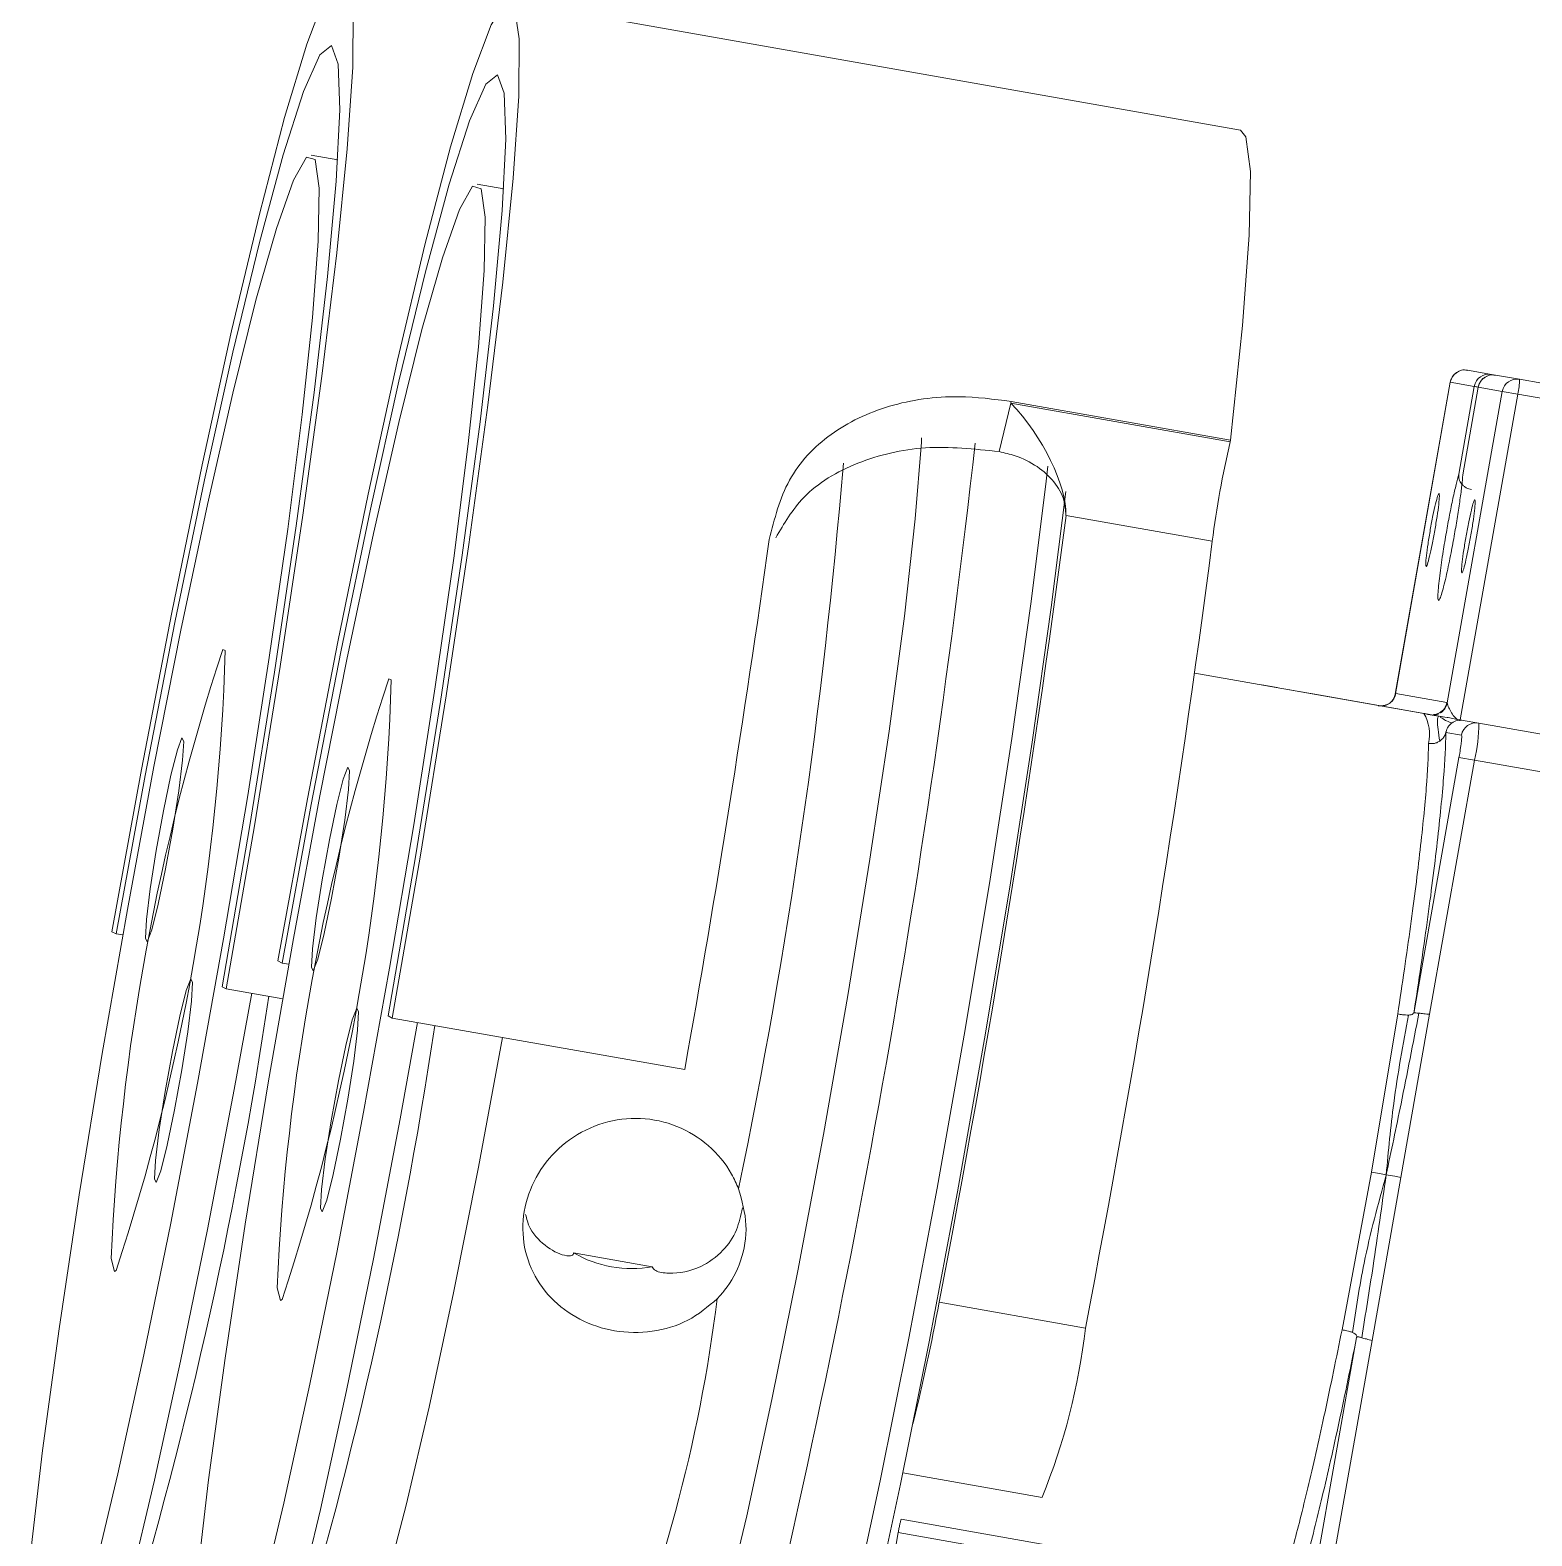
# Model space of a CAD drawing. Header units: millimetres. Extents: x 0 to 1189, y 0 to 841.
# Drawn here: x 924.85 to 928.888, y 573.14 to 577.191 of the extents above; entities that cross this region are included whole.
import ezdxf

# ---------------------------------------------------------------- set-up
doc = ezdxf.new("R2010")
doc.units = ezdxf.units.MM
doc.layers.get('0').update_dxf_attribs({"lineweight": 18})

msp = doc.modelspace()

# ---------------------------------------------------------------- linework, layer by layer
at = {"color": 7, "linetype": 'Continuous', "lineweight": 15}
for p, q in [((928.1047, 576.9221), (926.1388, 577.2688)), ((925.677, 576.8425), (925.6056, 576.8551)), ((926.1234, 576.7638), (926.052, 576.7764)), ((928.6691, 576.2438), (928.521, 575.4043)), ((928.6691, 576.2438), (928.5213, 575.4053)), ((928.7335, 576.2325), (928.6691, 576.2438)), ((928.6691, 576.2438), (928.6691, 576.2438)), ((928.7798, 576.2649), (928.7154, 576.2763)), ((928.7906, 576.263), (928.7798, 576.2649)), ((928.855, 576.2517), (928.7906, 576.263)), ((928.855, 576.2517), (929.1575, 576.1983)), ((928.6608, 575.3807), (928.8087, 576.2192)), ((928.6919, 575.9963), (928.7335, 576.2325)), ((928.7443, 576.2306), (928.7026, 575.9944)), ((928.7443, 576.2306), (928.7027, 575.9944)), ((928.8087, 576.2192), (928.7443, 576.2306)), ((928.7443, 576.2306), (928.7443, 576.2306)), ((928.8087, 576.2192), (928.8504, 576.2119)), ((927.4872, 576.1873), (927.4557, 576.0571)), ((927.4885, 576.1923), (927.4872, 576.1873)), ((927.4872, 576.1873), (928.077, 576.0833)), ((927.4885, 576.1923), (928.0782, 576.0883)), ((928.0782, 576.0883), (928.077, 576.0833)), ((928.7027, 575.9944), (928.7026, 575.9944)), ((927.6358, 575.8852), (927.6352, 575.8853)), ((928.0289, 575.8158), (927.6358, 575.8852)), ((928.5982, 575.3526), (927.9818, 575.4613)), ((928.1619, 575.4295), (928.2037, 575.4222)), ((928.2573, 575.4127), (928.2372, 575.4162)), ((928.2573, 575.4127), (928.2991, 575.4053)), ((928.6083, 575.3508), (928.2991, 575.4053)), ((928.5211, 575.4015), (928.5157, 575.3908)), ((928.5213, 575.4053), (928.5227, 575.4065)), ((928.5227, 575.4065), (928.6599, 575.3823)), ((928.6068, 575.351), (928.6083, 575.3508)), ((928.6083, 575.3508), (928.6501, 575.3434)), ((928.6599, 575.3823), (928.6608, 575.3807)), ((928.6373, 575.3455), (928.6289, 575.347)), ((928.6457, 575.3405), (928.647, 575.3397)), ((928.6836, 575.3375), (928.6634, 575.3415)), ((928.7037, 575.334), (928.6836, 575.3375)), ((928.7037, 575.334), (928.7455, 575.3266)), ((929.06, 575.2712), (928.7455, 575.3266)), ((928.6992, 575.2942), (928.6574, 575.3015)), ((928.5718, 574.5504), (928.6924, 575.2344)), ((928.6135, 574.5431), (928.7341, 575.2271)), ((928.6924, 575.2344), (928.7341, 575.2271)), ((925.0696, 574.7654), (925.081, 574.7597)), ((925.081, 574.7597), (925.0991, 574.7565)), ((925.516, 574.6866), (925.5274, 574.681)), ((925.5274, 574.681), (925.5455, 574.6778)), ((925.366, 574.6174), (925.3774, 574.6117)), ((925.3774, 574.6117), (925.5291, 574.5849)), ((925.8124, 574.5386), (925.8238, 574.5329)), ((928.5278, 574.544), (928.4575, 574.1183)), ((928.5362, 574.1044), (928.6135, 574.5431)), ((925.8238, 574.5329), (926.6102, 574.3943)), ((928.4575, 574.1183), (928.3779, 573.6941)), ((928.4588, 573.6657), (928.5362, 574.1044)), ((926.5229, 573.8639), (926.3111, 573.9012)), ((927.2945, 573.7683), (927.6877, 573.6989)), ((927.9353, 570.9407), (928.4171, 573.6731)), ((927.977, 570.9333), (928.4588, 573.6657)), ((927.1972, 573.3094), (927.5711, 573.2434)), ((928.2145, 573.0041), (927.1922, 573.1844)), ((927.1677, 573.0542), (927.1844, 573.1484)), ((927.1844, 573.1484), (928.2067, 572.9682))]:
    msp.add_line(p, q, dxfattribs=at)
at = {"color": 8, "linetype": 'Continuous', "lineweight": 15}
for p, q in [((928.6959, 575.3354), (928.8504, 576.2119)), ((928.8504, 576.2119), (929.1154, 576.1651)), ((925.3678, 575.5246), (925.3748, 575.5221)), ((925.8142, 575.4459), (925.8212, 575.4434)), ((928.6421, 575.3426), (928.6457, 575.3405)), ((928.7341, 575.2271), (932.8822, 574.4957))]:
    msp.add_line(p, q, dxfattribs=at)
at = {"color": 7, "linetype": 'Continuous', "lineweight": 15}
for points in [[(925.3774, 574.6117), (925.453, 575.0502), (925.5223, 575.4789), (925.5834, 575.886), (925.6347, 576.2605), (925.6748, 576.592), (925.7026, 576.8717), (925.7174, 577.0918), (925.7186, 577.2463), (925.7064, 577.3311), (925.6809, 577.3438), (925.643, 577.2841), (925.5937, 577.1535), (925.5343, 576.9557), (925.4664, 576.6961), (925.3918, 576.3817), (925.3127, 576.0212), (925.2311, 575.6242), (925.1494, 575.2018), (925.0696, 574.7654)], [(925.8238, 574.5329), (925.8994, 574.9715), (925.9687, 575.4002), (926.0298, 575.8073), (926.0811, 576.1817), (926.1212, 576.5133), (926.149, 576.793), (926.1637, 577.0131), (926.165, 577.1676), (926.1527, 577.2524), (926.1273, 577.2651), (926.0894, 577.2054), (926.0401, 577.0748), (925.9807, 576.877), (925.9127, 576.6174), (925.8382, 576.303), (925.7591, 575.9425), (925.6775, 575.5455), (925.5958, 575.1231), (925.516, 574.6866)], [(925.081, 574.7597), (925.1591, 575.1859), (925.239, 575.5971), (925.3185, 575.9807), (925.3951, 576.325), (925.4665, 576.6196), (925.5305, 576.8555), (925.5852, 577.0256), (925.6289, 577.1246), (925.6603, 577.1496), (925.6784, 577.0999), (925.6827, 576.9769), (925.6731, 576.7843), (925.6497, 576.5281), (925.6135, 576.216), (925.5653, 575.8575), (925.5068, 575.4634), (925.4397, 575.0458), (925.366, 574.6174)], [(925.5274, 574.681), (925.6054, 575.1072), (925.6854, 575.5184), (925.7649, 575.902), (925.8415, 576.2463), (925.9129, 576.5409), (925.9769, 576.7768), (926.0316, 576.9468), (926.0753, 577.0459), (926.1067, 577.0709), (926.1248, 577.0212), (926.1291, 576.8982), (926.1194, 576.7056), (926.0961, 576.4494), (926.0598, 576.1373), (926.0117, 575.7787), (925.9532, 575.3847), (925.8861, 574.9671), (925.8124, 574.5386)], [(928.0782, 576.0883), (928.1106, 576.3964), (928.1284, 576.6397), (928.1313, 576.8107), (928.1192, 576.9044), (928.1047, 576.9221)], [(924.8499, 573.0833), (924.8835, 573.369), (924.9281, 573.697), (924.9821, 574.057), (925.0439, 574.4372), (925.1114, 574.8255), (925.1826, 575.2094), (925.2551, 575.5766), (925.3265, 575.9152), (925.3947, 576.2144), (925.4573, 576.4645), (925.5125, 576.6576), (925.5583, 576.7874), (925.5934, 576.8497), (925.6166, 576.8426), (925.6272, 576.7662)], [(925.6272, 576.7662), (925.6248, 576.623), (925.6095, 576.4177), (925.5818, 576.1568), (925.5426, 575.8487), (925.4931, 575.5033), (925.435, 575.1317), (925.37, 574.7459), (925.3004, 574.3582), (925.2283, 573.9812), (925.156, 573.6269), (925.0859, 573.3067), (925.0203, 573.0309)], [(925.2963, 573.0046), (925.3299, 573.2902), (925.3744, 573.6183), (925.4285, 573.9782), (925.4902, 574.3585), (925.5578, 574.7468), (925.629, 575.1307), (925.7014, 575.4978), (925.7729, 575.8365), (925.8411, 576.1357), (925.9037, 576.3858), (925.9589, 576.5789), (926.0047, 576.7087), (926.0398, 576.771), (926.063, 576.7638), (926.0736, 576.6875)], [(926.0736, 576.6875), (926.0712, 576.5443), (926.0559, 576.339), (926.0282, 576.0781), (925.989, 575.77), (925.9395, 575.4246), (925.8814, 575.053), (925.8164, 574.6672), (925.7468, 574.2795), (925.6747, 573.9025), (925.6024, 573.5482), (925.5323, 573.228), (925.4666, 572.9522)], [(927.6353, 575.9494), (927.596, 575.6377), (927.5449, 575.2757), (927.4845, 574.885), (927.4167, 574.4775), (927.3437, 574.0656), (927.2676, 573.6619), (927.1908, 573.2785), (927.1155, 572.9271), (927.0441, 572.6184), (926.9787, 572.3618), (926.9214, 572.1651), (926.8738, 572.0343), (926.8374, 571.9733), (926.8259, 571.9689)], [(925.2629, 575.2771), (925.2578, 575.2869), (925.2458, 575.2549), (925.2285, 575.1861), (925.2086, 575.0909), (925.1891, 574.9837), (925.1731, 574.881), (925.1629, 574.7983), (925.1601, 574.7482), (925.1651, 574.7384), (925.1772, 574.7703), (925.1945, 574.8392), (925.2144, 574.9344), (925.2338, 575.0415), (925.2499, 575.1443), (925.2601, 575.227), (925.2629, 575.2771)], [(925.7092, 575.1984), (925.7042, 575.2082), (925.6921, 575.1762), (925.6748, 575.1074), (925.655, 575.0122), (925.6355, 574.905), (925.6195, 574.8023), (925.6093, 574.7196), (925.6065, 574.6695), (925.6115, 574.6597), (925.6236, 574.6916), (925.6409, 574.7604), (925.6608, 574.8557), (925.6802, 574.9628), (925.6963, 575.0656), (925.7064, 575.1483), (925.7092, 575.1984)], [(925.1842, 574.1), (925.1893, 574.0901), (925.2013, 574.1221), (925.2186, 574.1909), (925.2385, 574.2861), (925.258, 574.3933), (925.274, 574.496), (925.2842, 574.5787), (925.287, 574.6288), (925.282, 574.6386), (925.2699, 574.6067), (925.2526, 574.5379), (925.2327, 574.4426), (925.2133, 574.3355), (925.1972, 574.2327), (925.187, 574.15), (925.1842, 574.1)], [(925.4457, 574.5996), (925.3987, 574.3409), (925.3266, 573.9639), (925.2543, 573.6095), (925.1842, 573.2893), (925.1186, 573.0136), (925.0594, 572.7911), (925.0087, 572.629), (924.9681, 572.5325), (924.9398, 572.5046)], [(925.6306, 574.0212), (925.6356, 574.0114), (925.6477, 574.0434), (925.665, 574.1122), (925.6849, 574.2074), (925.7043, 574.3146), (925.7204, 574.4173), (925.7306, 574.5), (925.7334, 574.5501), (925.7283, 574.5599), (925.7163, 574.528), (925.699, 574.4591), (925.6791, 574.3639), (925.6596, 574.2568), (925.6436, 574.154), (925.6334, 574.0713), (925.6306, 574.0212)], [(925.892, 574.5209), (925.8451, 574.2622), (925.773, 573.8851), (925.7007, 573.5308), (925.6306, 573.2106), (925.5649, 572.9348), (925.5058, 572.7123), (925.4551, 572.5503), (925.4145, 572.4538), (925.3862, 572.4259)]]:
    msp.add_lwpolyline(points, dxfattribs=at)
at = {"color": 8, "linetype": 'Continuous', "lineweight": 15}
for points in [[(927.2474, 576.0939), (927.2468, 576.0822), (927.2303, 575.8766), (927.201, 575.6141), (927.1598, 575.3046), (927.1085, 574.9601), (927.0489, 574.5939), (926.9834, 574.22), (926.9144, 573.8527), (926.8447, 573.5063), (926.7769, 573.194), (926.7136, 572.9278), (926.6573, 572.7179), (926.61, 572.5724), (926.5737, 572.497), (926.5518, 572.4909)], [(927.5871, 576.0181), (927.5816, 575.9697), (927.5412, 575.6474), (927.4899, 575.2853), (927.4296, 574.8947), (927.3618, 574.4872), (927.2888, 574.0753), (927.2127, 573.6715), (927.1359, 573.2881), (927.0606, 572.9368), (926.9892, 572.6281), (926.9238, 572.3715), (926.8665, 572.1748), (926.8189, 572.044), (926.7825, 571.9829), (926.7707, 571.9787)], [(926.1198, 574.4808), (926.0555, 574.1319), (925.9885, 573.7935), (925.9229, 573.486), (925.8612, 573.222), (925.8061, 573.0123), (925.7597, 572.8655), (925.7239, 572.7876), (925.7076, 572.7754)], [(925.0812, 573.8541), (925.0771, 573.8514), (925.0676, 573.8858)], [(925.5276, 573.7754), (925.5235, 573.7727), (925.514, 573.8071)]]:
    msp.add_lwpolyline(points, dxfattribs=at)
at = {"color": 7, "linetype": 'Continuous', "lineweight": 15}
for centre, radius, start, end in [((928.7085, 576.2369), 0.04, 80.0609, 170.0479), ((928.7729, 576.2256), 0.04, 80.0609, 170.0479), ((928.7837, 576.2237), 0.04, 80.0589, 170.0499), ((928.8481, 576.2123), 0.04, 80.0609, 170.0479), ((928.6891, 576.2504), 0.1659, 346.5632, 0.4383), ((900.4817, 579.0834), 27.0766, 345.76812, 353.63031), ((930.754, 575.4639), 2.7477, 166.9727, 172.6415), ((892.6489, 580.439), 35.2819, 349.10149, 352.58415), ((888.3419, 581.2276), 38.8736, 349.87583, 352.00524), ((893.0421, 580.3697), 35.2819, 349.10149, 352.58415), ((931.1964, 573.61), 6.135, 161.8148, 177.4233), ((919.5297, 575.6911), 5.8475, 341.69022, 358.34384), ((931.6423, 573.5313), 6.1345, 161.81406, 177.42378), ((919.9751, 575.6126), 5.8485, 341.69165, 358.34241), ((928.4834, 575.4134), 0.04, 260.0426, 350.0464), ((928.4989, 575.2958), 0.1144, 347.8257, 29.7491), ((928.7386, 575.2873), 0.04, 80.0609, 170.0479), ((928.3307, 575.3235), 0.4148, 346.5593, 0.432), ((913.3519, 576.4024), 12.2743, 342.89329, 351.5156), ((913.7997, 576.3234), 12.2727, 342.89275, 351.51614), ((926.4675, 574.1689), 0.3099, 239.7052, 280.2938), ((921.6583, 574.8121), 5.7321, 346.16161, 349.50748), ((925.9867, 573.8918), 1.7119, 337.7445, 353.5304)]:
    msp.add_arc(centre, radius, start, end, dxfattribs=at)
at = {"color": 8, "linetype": 'Continuous', "lineweight": 15}
for centre, radius, start, end in [((929.2584, 579.1786), 2.9926, 259.8984, 260.1074), ((910.7749, 577.3758), 16.3179, 348.32486, 355.2555), ((928.6204, 575.3895), 0.0403, 275.1528, 295.2423), ((928.621, 575.3896), 0.0416, 280.4976, 294.7135), ((928.6205, 575.3892), 0.04, 299.389, 350.0673), ((928.6217, 575.388), 0.0398, 298.7566, 349.3982), ((922.5202, 574.3005), 4.2101, 336.9806, 352.8681)]:
    msp.add_arc(centre, radius, start, end, dxfattribs=at)
at = {"color": 7, "linetype": 'Continuous', "lineweight": 15}
msp.add_ellipse((927.4706, 576.044), major_axis=(-0.1406, 0.215), ratio=0.398322, start_param=3.661469, end_param=5.158124, dxfattribs=at)
for points, knots in [([(928.6846, 576.2685), (928.6836, 576.2679), (928.68, 576.2658), (928.6752, 576.2595), (928.6709, 576.2517), (928.6696, 576.2461), (928.6691, 576.2438)], [0, 0, 0, 0, 0.00340465, 0.01270001, 0.0230319, 0.03001731, 0.03001731, 0.03001731, 0.03001731]), ([(928.7153, 576.2757), (928.7124, 576.2762), (928.7049, 576.2777), (928.6938, 576.275), (928.6873, 576.2704), (928.6846, 576.2685)], [0, 0, 0, 0, 0.0087421, 0.02293421, 0.03275341, 0.03275341, 0.03275341, 0.03275341]), ([(928.7607, 576.2558), (928.7594, 576.255), (928.7554, 576.2527), (928.7504, 576.2463), (928.7461, 576.2385), (928.7448, 576.2328), (928.7443, 576.2306)], [0, 0, 0, 0, 0.00446128, 0.01376447, 0.0240951, 0.03106968, 0.03106968, 0.03106968, 0.03106968]), ([(928.7905, 576.2624), (928.7876, 576.263), (928.7801, 576.2644), (928.7693, 576.2619), (928.7631, 576.2575), (928.7607, 576.2558)], [0, 0, 0, 0, 0.00874188, 0.02293361, 0.03169028, 0.03169028, 0.03169028, 0.03169028]), ([(926.8377, 575.8209), (926.8516, 575.8762), (926.8793, 575.9869), (926.9964, 576.1107), (927.1558, 576.1872), (927.3285, 576.2122), (927.4414, 576.1982), (927.4885, 576.1923)], [0, 0, 0, 0, 0.1793595, 0.3588383, 0.5360534, 0.7142125, 0.8412834, 0.8412834, 0.8412834, 0.8412834]), ([(927.4557, 576.0571), (927.3888, 576.0641), (927.2549, 576.0782), (927.071, 576.0331), (926.9282, 575.9498), (926.8774, 575.8632), (926.8549, 575.8249)], [0, 0, 0, 0, 0.1824905, 0.3649872, 0.5470219, 0.6911446, 0.6911446, 0.6911446, 0.6911446]), ([(927.6352, 575.8853), (927.6343, 575.8989), (927.6321, 575.9301), (927.6059, 575.9768), (927.56, 576.0185), (927.5067, 576.0456), (927.4703, 576.0538), (927.4557, 576.0571)], [0, 0, 0, 0, 0.0473532, 0.1079892, 0.1685302, 0.2291127, 0.269387, 0.269387, 0.269387, 0.269387]), ([(928.6584, 575.8395), (928.6612, 575.8552), (928.667, 575.8871), (928.6761, 575.9316), (928.6848, 575.9702), (928.6895, 575.9877), (928.6919, 575.9963)], [0, 0, 0, 0, 0.0393685, 0.0801557, 0.1209515, 0.1603219, 0.1603219, 0.1603219, 0.1603219]), ([(928.7263, 575.9548), (928.7214, 575.9561), (928.7139, 575.9582), (928.7054, 575.9641), (928.698, 575.9713), (928.6917, 575.9824), (928.6918, 575.9916), (928.6919, 575.9963)], [0, 0, 0, 0, 0.01428925, 0.02180274, 0.02970194, 0.04450852, 0.05932597, 0.05932597, 0.05932597, 0.05932597]), ([(928.7027, 575.9944), (928.7019, 575.9855), (928.7004, 575.9675), (928.6954, 575.9282), (928.6887, 575.8833), (928.6832, 575.8513), (928.6805, 575.8356)], [0, 0, 0, 0, 0.0393635, 0.0801576, 0.1209447, 0.1603126, 0.1603126, 0.1603126, 0.1603126]), ([(928.6153, 575.8471), (928.6177, 575.86), (928.6224, 575.8858), (928.6296, 575.9183), (928.6354, 575.9398), (928.6391, 575.9471), (928.6401, 575.939), (928.6383, 575.9168), (928.6339, 575.8837), (928.6295, 575.8579), (928.6273, 575.845)], [0, 0, 0, 0, 0.0251468, 0.0502919, 0.075437, 0.1005786, 0.1257232, 0.1508652, 0.1760128, 0.2011553, 0.2011553, 0.2011553, 0.2011553]), ([(928.7116, 575.8302), (928.7139, 575.843), (928.7187, 575.8688), (928.7258, 575.9013), (928.7317, 575.9229), (928.7354, 575.9302), (928.7364, 575.922), (928.7345, 575.8998), (928.7301, 575.8668), (928.7258, 575.8409), (928.7236, 575.828)], [0, 0, 0, 0, 0.0251487, 0.0502956, 0.0754427, 0.1005894, 0.1257341, 0.1508822, 0.1760253, 0.2011771, 0.2011771, 0.2011771, 0.2011771]), ([(928.6273, 575.845), (928.625, 575.8321), (928.6203, 575.8064), (928.6131, 575.7739), (928.6072, 575.7523), (928.6035, 575.745), (928.6025, 575.7531), (928.6044, 575.7754), (928.6088, 575.8084), (928.6131, 575.8342), (928.6153, 575.8471)], [0, 0, 0, 0, 0.0251402, 0.0502861, 0.075432, 0.1005777, 0.1257213, 0.1508683, 0.1760104, 0.2011537, 0.2011537, 0.2011537, 0.2011537]), ([(928.6805, 575.8356), (928.6774, 575.8186), (928.6704, 575.7798), (928.6606, 575.7332), (928.6524, 575.6982), (928.6462, 575.6752), (928.6409, 575.6599), (928.6372, 575.6548), (928.6355, 575.6608), (928.6358, 575.677), (928.6378, 575.7008), (928.6421, 575.7364), (928.6488, 575.7836), (928.6555, 575.8224), (928.6584, 575.8395)], [0, 0, 0, 0, 0.0333958, 0.0756408, 0.1003601, 0.1271732, 0.15559, 0.1848807, 0.214169, 0.2425878, 0.2694, 0.2941218, 0.336365, 0.3697604, 0.3697604, 0.3697604, 0.3697604]), ([(928.7236, 575.828), (928.7212, 575.8152), (928.7165, 575.7894), (928.7093, 575.7569), (928.7035, 575.7353), (928.6998, 575.7281), (928.6988, 575.7362), (928.7006, 575.7584), (928.705, 575.7914), (928.7094, 575.8173), (928.7116, 575.8302)], [0, 0, 0, 0, 0.0251402, 0.0502861, 0.075432, 0.1005758, 0.1257213, 0.1508683, 0.1760104, 0.2011537, 0.2011537, 0.2011537, 0.2011537]), ([(928.4754, 575.3732), (928.4805, 575.3728), (928.4882, 575.3723), (928.4982, 575.3756), (928.5053, 575.3795), (928.5114, 575.3849), (928.5179, 575.3931), (928.5199, 575.4005), (928.5213, 575.4053)], [0, 0, 0, 0, 0.01488095, 0.02289173, 0.03107545, 0.03925447, 0.04727014, 0.06215175, 0.06215175, 0.06215175, 0.06215175]), ([(928.6135, 575.3494), (928.6124, 575.3496), (928.6107, 575.3499), (928.608, 575.3505), (928.6055, 575.3511), (928.6021, 575.3519), (928.5996, 575.3523), (928.5982, 575.3526)], [0, 0, 0, 0, 0.0042887, 0.00608981, 0.00781749, 0.01144667, 0.01561206, 0.01561206, 0.01561206, 0.01561206]), ([(928.6373, 575.3455), (928.6297, 575.3467), (928.6166, 575.3486), (928.6037, 575.3514), (928.5982, 575.3526)], [0, 0, 0, 0, 0.02307354, 0.03968743, 0.03968743, 0.03968743, 0.03968743]), ([(928.633, 575.3463), (928.6298, 575.3469), (928.6231, 575.348), (928.6168, 575.3489), (928.6135, 575.3494)], [0, 0, 0, 0, 0.00979598, 0.01973674, 0.01973674, 0.01973674, 0.01973674]), ([(928.6955, 575.3334), (928.6942, 575.3337), (928.6914, 575.3344), (928.6858, 575.3374), (928.6777, 575.345), (928.6697, 575.3578), (928.6642, 575.3696), (928.6614, 575.3774), (928.661, 575.3796), (928.6608, 575.3807)], [0, 0, 0, 0, 0.00327721, 0.00686387, 0.01533447, 0.03060176, 0.04584602, 0.05403233, 0.06115186, 0.06115186, 0.06115186, 0.06115186]), ([(928.6407, 575.2783), (928.6376, 575.2997), (928.632, 575.3379), (928.6357, 575.3432), (928.6373, 575.3455)], [0, 0, 0, 0, 0.03827341, 0.06824243, 0.06824243, 0.06824243, 0.06824243]), ([(928.6373, 575.3455), (928.645, 575.3445), (928.6537, 575.3433), (928.6624, 575.3416), (928.6634, 575.3414)], [0, 0, 0, 0, 0.0233434, 0.02641215, 0.02641215, 0.02641215, 0.02641215]), ([(928.6574, 575.3015), (928.6574, 575.3016), (928.6574, 575.3018), (928.6575, 575.3027), (928.6581, 575.3054), (928.6599, 575.311), (928.6645, 575.3196), (928.6704, 575.3245), (928.6737, 575.3274)], [0, 0, 0, 0, 0.00059902, 0.00130276, 0.00315939, 0.00919274, 0.01856946, 0.03138113, 0.03138113, 0.03138113, 0.03138113]), ([(928.6737, 575.3274), (928.676, 575.3288), (928.6804, 575.3315), (928.688, 575.3339), (928.6959, 575.3349), (928.7011, 575.3343), (928.7037, 575.334)], [0, 0, 0, 0, 0.007859, 0.01573012, 0.02359457, 0.03145615, 0.03145615, 0.03145615, 0.03145615]), ([(928.5278, 574.544), (928.5398, 574.6246), (928.5637, 574.7858), (928.5893, 574.9914), (928.6066, 575.1625), (928.6094, 575.2353), (928.6107, 575.2717)], [0, 0, 0, 0, 0.183187, 0.3663739, 0.5495606, 0.73275, 0.73275, 0.73275, 0.73275]), ([(928.6574, 575.3015), (928.656, 575.2644), (928.6532, 575.1894), (928.6353, 575.0123), (928.6087, 574.799), (928.584, 574.6326), (928.5718, 574.5504)], [0, 0, 0, 0, 0.1868919, 0.3781939, 0.5694892, 0.7563866, 0.7563866, 0.7563866, 0.7563866]), ([(928.6107, 575.2717), (928.6152, 575.2714), (928.6226, 575.2708), (928.6328, 575.2737), (928.638, 575.2767), (928.6407, 575.2783)], [0, 0, 0, 0, 0.01334092, 0.02193797, 0.03137254, 0.03137254, 0.03137254, 0.03137254]), ([(928.6407, 575.2783), (928.6433, 575.2803), (928.6483, 575.2843), (928.6536, 575.2915), (928.6561, 575.2974), (928.6571, 575.3005), (928.6573, 575.3013), (928.6574, 575.3015), (928.6574, 575.3015), (928.6574, 575.3015)], [0, 0, 0, 0, 0.00899229, 0.01765929, 0.02480937, 0.02736133, 0.02835624, 0.02879841, 0.02922913, 0.02922913, 0.02922913, 0.02922913]), ([(928.6992, 575.2942), (928.6995, 575.2933), (928.7, 575.2919), (928.6995, 575.2844), (928.6988, 575.2766), (928.6976, 575.2672), (928.6956, 575.2533), (928.6937, 575.2419), (928.6924, 575.2344)], [0, 0, 0, 0, 0.0144431, 0.02239031, 0.03015905, 0.03810876, 0.04587322, 0.06031361, 0.06031361, 0.06031361, 0.06031361]), ([(928.5846, 574.5461), (928.5689, 574.4648), (928.5407, 574.3196), (928.5101, 574.175), (928.4966, 574.1114)], [0, 0, 0, 0, 0.2483733, 0.4435219, 0.4435219, 0.4435219, 0.4435219]), ([(928.5567, 574.5412), (928.5421, 574.4625), (928.5162, 574.3222), (928.5026, 574.1757), (928.4966, 574.1114)], [0, 0, 0, 0, 0.243514, 0.4341868, 0.4341868, 0.4341868, 0.4341868]), ([(928.5567, 574.5412), (928.5541, 574.5411), (928.5493, 574.5411), (928.5395, 574.542), (928.5322, 574.5433), (928.5278, 574.544)], [0, 0, 0, 0, 0.00874365, 0.01671401, 0.02908837, 0.02908837, 0.02908837, 0.02908837]), ([(928.5718, 574.5504), (928.5718, 574.5503), (928.5717, 574.5499), (928.5716, 574.5493), (928.5713, 574.5481), (928.5704, 574.5459), (928.5683, 574.5437), (928.5637, 574.5418), (928.559, 574.5414), (928.5567, 574.5412)], [0, 0, 0, 0, 0.00028152, 0.00058461, 0.00124859, 0.00295352, 0.007732, 0.0135314, 0.01955229, 0.01955229, 0.01955229, 0.01955229]), ([(928.5846, 574.5461), (928.5816, 574.5463), (928.5764, 574.5466), (928.5728, 574.5473), (928.5717, 574.548), (928.5716, 574.5492), (928.5717, 574.5498), (928.5718, 574.5502), (928.5718, 574.5504)], [0, 0, 0, 0, 0.00629572, 0.01090891, 0.01387407, 0.01478872, 0.01513078, 0.0154266, 0.0154266, 0.0154266, 0.0154266]), ([(928.6135, 574.5431), (928.6109, 574.5433), (928.6057, 574.5439), (928.598, 574.5447), (928.5908, 574.5455), (928.5867, 574.5459), (928.5846, 574.5461)], [0, 0, 0, 0, 0.00725175, 0.01451053, 0.0217612, 0.02901817, 0.02901817, 0.02901817, 0.02901817]), ([(926.6977, 573.7778), (926.6725, 573.7565), (926.6223, 573.714), (926.5234, 573.6852), (926.4212, 573.6863), (926.3253, 573.7184), (926.2462, 573.7772), (926.1922, 573.8577), (926.1697, 573.9519), (926.1816, 574.0493), (926.226, 574.1386), (926.2977, 574.2102), (926.3897, 574.2557), (926.4916, 574.2685), (926.5913, 574.2468), (926.6772, 574.1936), (926.7301, 574.1303), (926.7493, 574.087), (926.7552, 574.0737)], [0, 0, 0, 0, 0.099754, 0.199504, 0.298848, 0.396966, 0.494993, 0.594206, 0.694035, 0.792966, 0.890907, 0.989257, 1.088809, 1.188497, 1.287009, 1.384875, 1.483619, 1.5272, 1.5272, 1.5272, 1.5272]), ([(928.4966, 574.1114), (928.475, 574.0321), (928.4363, 573.8901), (928.4153, 573.7492), (928.4061, 573.687)], [0, 0, 0, 0, 0.2424882, 0.4343595, 0.4343595, 0.4343595, 0.4343595]), ([(928.4966, 574.1114), (928.4852, 574.0293), (928.4648, 573.8829), (928.4411, 573.7369), (928.4307, 573.6728)], [0, 0, 0, 0, 0.2488083, 0.443537, 0.443537, 0.443537, 0.443537]), ([(928.4575, 574.1183), (928.4646, 574.117), (928.4776, 574.1147), (928.4907, 574.1124), (928.4966, 574.1114)], [0, 0, 0, 0, 0.02163366, 0.03966582, 0.03966582, 0.03966582, 0.03966582]), ([(928.4966, 574.1114), (928.5043, 574.11), (928.5175, 574.1077), (928.5306, 574.1054), (928.5362, 574.1044)], [0, 0, 0, 0, 0.02333701, 0.04018339, 0.04018339, 0.04018339, 0.04018339]), ([(926.7552, 574.0737), (926.7642, 574.0413), (926.7822, 573.9766), (926.7659, 573.8791), (926.7317, 573.8153), (926.7045, 573.7853), (926.6977, 573.7778)], [0, 0, 0, 0, 0.0980139, 0.1958208, 0.28748, 0.3182672, 0.3182672, 0.3182672, 0.3182672]), ([(926.5229, 573.8639), (926.5251, 573.8601), (926.531, 573.8504), (926.5802, 573.8429), (926.6471, 573.8552), (926.7109, 573.9004), (926.7513, 573.9567), (926.7611, 574.0019), (926.7656, 574.0223)], [0, 0, 0, 0, 0.0309111, 0.0789908, 0.1722543, 0.2409157, 0.2953303, 0.3403932, 0.3403932, 0.3403932, 0.3403932]), ([(926.1824, 574.0043), (926.1838, 573.9982), (926.1919, 573.9639), (926.2276, 573.923), (926.2728, 573.8961), (926.3029, 573.8919), (926.3109, 573.8963), (926.3111, 573.9005), (926.3111, 573.9012)], [0, 0, 0, 0, 0.0128408, 0.0720252, 0.1327692, 0.1618611, 0.1831208, 0.1874346, 0.1874346, 0.1874346, 0.1874346]), ([(928.2145, 573.0041), (928.2255, 573.0403), (928.2476, 573.1126), (928.288, 573.2752), (928.3318, 573.4683), (928.3626, 573.6189), (928.3779, 573.6941)], [0, 0, 0, 0, 0.1773486, 0.3546955, 0.5320398, 0.7093866, 0.7093866, 0.7093866, 0.7093866]), ([(928.3779, 573.6941), (928.3823, 573.6933), (928.3896, 573.692), (928.3991, 573.6896), (928.4037, 573.6879), (928.4061, 573.687)], [0, 0, 0, 0, 0.01237505, 0.02034223, 0.02908922, 0.02908922, 0.02908922, 0.02908922]), ([(928.4061, 573.687), (928.4082, 573.6859), (928.4124, 573.6839), (928.4161, 573.6806), (928.4173, 573.6778), (928.4174, 573.6754), (928.4173, 573.6742), (928.4172, 573.6736), (928.4171, 573.6733), (928.4171, 573.6731)], [0, 0, 0, 0, 0.00601978, 0.01181955, 0.01660027, 0.01830353, 0.0189689, 0.01926909, 0.0195571, 0.0195571, 0.0195571, 0.0195571]), ([(928.4171, 573.6731), (928.4014, 573.5962), (928.3697, 573.4407), (928.3242, 573.2405), (928.2824, 573.0722), (928.2596, 572.9977), (928.2484, 572.9608)], [0, 0, 0, 0, 0.1812793, 0.3662763, 0.5511958, 0.732269, 0.732269, 0.732269, 0.732269]), ([(928.4171, 573.6731), (928.4171, 573.6733), (928.4172, 573.6737), (928.4174, 573.6743), (928.4179, 573.6754), (928.4191, 573.6757), (928.4227, 573.6751), (928.4278, 573.6736), (928.4307, 573.6728)], [0, 0, 0, 0, 0.00029885, 0.00064147, 0.00155691, 0.00452151, 0.00913532, 0.015432, 0.015432, 0.015432, 0.015432]), ([(928.4307, 573.6728), (928.4327, 573.6723), (928.4367, 573.6712), (928.4437, 573.6695), (928.4512, 573.6676), (928.4563, 573.6664), (928.4588, 573.6657)], [0, 0, 0, 0, 0.00725595, 0.014511, 0.02176239, 0.02901997, 0.02901997, 0.02901997, 0.02901997]), ([(927.1922, 573.1844), (927.1917, 573.1827), (927.1906, 573.1791), (927.1886, 573.1703), (927.1864, 573.1598), (927.185, 573.1522), (927.1844, 573.1484)], [0, 0, 0, 0, 0.00900658, 0.01840423, 0.027807, 0.0368047, 0.0368047, 0.0368047, 0.0368047])]:
    msp.add_open_spline(points, degree=3, knots=knots, dxfattribs=at)
at = {"color": 8, "linetype": 'Continuous', "lineweight": 15}
msp.add_open_spline([(928.647, 575.3397), (928.6511, 575.337), (928.6611, 575.3305), (928.6691, 575.3285), (928.6737, 575.3274)], degree=3, knots=[0, 0, 0, 0, 0.01230216, 0.02964327, 0.02964327, 0.02964327, 0.02964327], dxfattribs=at)

doc.saveas('drawing.dxf')
